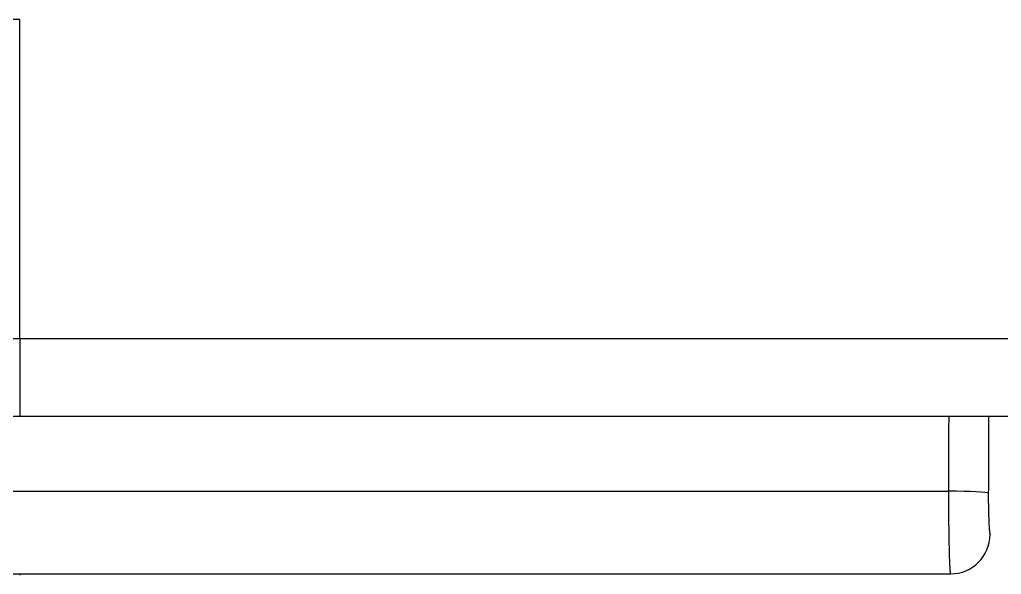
# Model space of a CAD drawing. Extents: x 2759 to 9191, y -64 to 2464.
# Drawn here: x 4295.88 to 4308.3, y 663.94 to 670.95 of the extents above; entities that cross this region are included whole.
import ezdxf

# ---------------------------------------------------------------- set-up
doc = ezdxf.new("R2010")
doc.units = 0
doc.header["$LTSCALE"] = 20
doc.header["$MEASUREMENT"] = 0
doc.layers.get('0').update_dxf_attribs({"linetype": 'CONTINUOUS'})

msp = doc.modelspace()

# ---------------------------------------------------------------- linework, layer by layer
at = {"color": 7, "linetype": 'Continuous'}
msp.add_line((4295.882, 666.918), (4295.882, 670.953), dxfattribs=at)
for centre, major_axis, ratio, start_param, end_param in [((4295.882, 666.935), (0, 1), 0.000005, 1.588249, 3.124124), ((4307.632, 664.961), (-0.5, 0.001), 0.052338, 3.194024, 4.712563), ((4307.655, 664.438), (-0.455, -0.207), 0.992101, 1.146391, 2.711208)]:
    msp.add_ellipse(centre, major_axis=major_axis, ratio=ratio, start_param=start_param, end_param=end_param, dxfattribs=at)
for points, knots in [([(4295.882, 670.953), (4291.172, 670.953), (4281.772, 670.953), (4268.295, 670.953), (4256.002, 670.953), (4244.967, 670.953), (4236.335, 670.953), (4229.605, 670.953), (4225.696, 670.953), (4224.199, 670.953)], [0, 0, 0, 0, 0.149984, 0.30006, 0.450125, 0.600191, 0.750359, 0.900615, 1, 1, 1, 1]), ([(4229.581, 666.918), (4231.8, 666.918), (4236.655, 666.918), (4245.018, 666.918), (4256.041, 666.918), (4268.323, 666.918), (4281.786, 666.918), (4291.177, 666.918), (4295.882, 666.918)], [0, 0, 0, 0, 0.153915, 0.323241, 0.492451, 0.661661, 0.830882, 1, 1, 1, 1]), ([(4295.882, 666.918), (4300.588, 666.918), (4309.978, 666.918), (4323.441, 666.918), (4335.723, 666.918), (4346.747, 666.918), (4355.11, 666.918), (4359.964, 666.918), (4362.183, 666.918)], [0, 0, 0, 0, 0.169117, 0.338339, 0.507549, 0.676759, 0.846085, 1, 1, 1, 1]), ([(4307.655, 663.942), (4307.654, 663.945), (4307.653, 663.95), (4307.652, 663.96), (4307.652, 663.964), (4307.651, 663.972), (4307.65, 663.976), (4307.648, 664), (4307.647, 664.024), (4307.645, 664.069), (4307.644, 664.085), (4307.643, 664.111), (4307.643, 664.12), (4307.642, 664.139), (4307.642, 664.148), (4307.64, 664.198), (4307.639, 664.242), (4307.638, 664.302), (4307.637, 664.314), (4307.637, 664.339), (4307.637, 664.352), (4307.636, 664.391), (4307.635, 664.417), (4307.634, 664.499), (4307.634, 664.556), (4307.633, 664.646), (4307.633, 664.676), (4307.632, 664.738), (4307.632, 664.769), (4307.632, 664.861), (4307.632, 664.924), (4307.632, 664.987)], [0, 0, 0, 0, 0.0625, 0.0625, 0.09375, 0.09375, 0.125, 0.125, 0.25, 0.25, 0.3125, 0.3125, 0.34375, 0.34375, 0.375, 0.375, 0.5, 0.5, 0.53125, 0.53125, 0.5625, 0.5625, 0.625, 0.625, 0.75, 0.75, 0.8125, 0.8125, 0.875, 0.875, 1, 1, 1, 1]), ([(4308.131, 664.961), (4308.131, 664.93), (4308.131, 664.898), (4308.131, 664.852), (4308.131, 664.836), (4308.132, 664.806), (4308.132, 664.79), (4308.133, 664.746), (4308.134, 664.717), (4308.135, 664.676), (4308.135, 664.663), (4308.136, 664.637), (4308.137, 664.624), (4308.138, 664.588), (4308.139, 664.566), (4308.141, 664.537), (4308.142, 664.527), (4308.143, 664.51), (4308.144, 664.502), (4308.146, 664.48), (4308.148, 664.468), (4308.15, 664.453), (4308.151, 664.449), (4308.153, 664.443), (4308.153, 664.44), (4308.154, 664.438)], [0, 0, 0, 0, 0.125, 0.125, 0.1875, 0.1875, 0.25, 0.25, 0.375, 0.375, 0.4375, 0.4375, 0.5, 0.5, 0.625, 0.625, 0.6875, 0.6875, 0.75, 0.75, 0.875, 0.875, 0.9375, 0.9375, 1, 1, 1, 1]), ([(4283.909, 663.942), (4284.367, 663.942), (4284.825, 663.942), (4287.949, 663.942), (4290.615, 663.942), (4298.073, 663.942), (4302.864, 663.942), (4307.655, 663.942)], [0, 0, 0, 0, 0.057808, 0.057808, 0.394716, 0.394716, 1, 1, 1, 1])]:
    msp.add_open_spline(points, degree=3, knots=knots, dxfattribs=at)
for points in [[(4230.41, 665.935), (4231.51, 665.935), (4233.697, 665.935), (4236.702, 665.935), (4239.933, 665.935), (4243.66, 665.935), (4247.767, 665.935), (4251.818, 665.935), (4256.523, 665.935), (4262.152, 665.935), (4268.662, 665.935), (4276.348, 665.935), (4285.304, 665.935), (4292.205, 665.935), (4295.882, 665.935)], [(4295.882, 665.935), (4299.563, 665.935), (4306.469, 665.935), (4315.429, 665.935), (4323.112, 665.935), (4329.62, 665.935), (4335.232, 665.935), (4339.957, 665.935), (4343.953, 665.935), (4348.077, 665.935), (4351.913, 665.935), (4355.207, 665.935), (4358.198, 665.935), (4360.306, 665.935), (4361.355, 665.935)], [(4307.632, 664.987), (4307.633, 665.303), (4307.633, 665.619), (4307.634, 665.935)], [(4308.134, 665.935), (4308.133, 665.611), (4308.132, 665.286), (4308.131, 664.961)], [(4283.933, 664.987), (4291.832, 664.987), (4299.732, 664.987), (4307.632, 664.987)]]:
    msp.add_open_spline(points, degree=3, dxfattribs=at)
msp.add_point((4295.882, 663.935), dxfattribs=at)
msp.add_point((4295.882, 663.935), dxfattribs=at)

doc.saveas('drawing.dxf')
